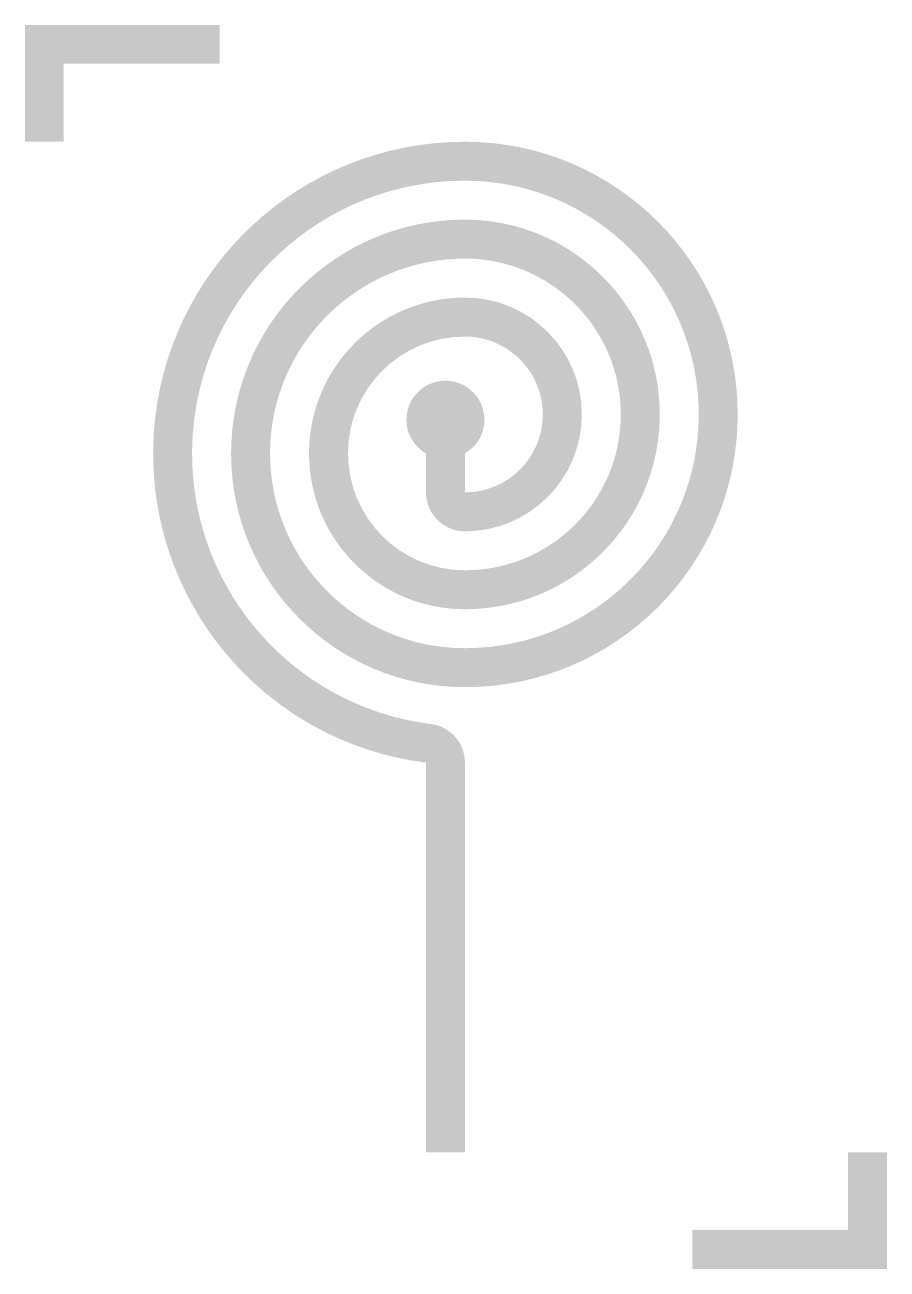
# Model space of a CAD drawing. Header units: millimetres. Extents: x 92.9 to 104, y 692.5 to 708.5.
import ezdxf

# ---------------------------------------------------------------- set-up
doc = ezdxf.new("R2010")
doc.units = ezdxf.units.MM

msp = doc.modelspace()

# ---------------------------------------------------------------- hatches: boundary and pattern name
h = msp.add_hatch(color=256)
h.dxf.hatch_style = 1
h.paths.add_polyline_path([(98.072, 703.009), (98.072, 702.509, 0.414214), (98.572, 702.009, 1), (98.572, 705.009, 1), (98.572, 701.009, 1), (98.572, 706.009, 1), (98.572, 700.009, 1), (98.572, 707.009, 0.939221), (98.072, 699.04), (98.072, 694.04), (98.572, 694.04), (98.572, 699.04, 0.377964), (98.134, 699.536, -0.939221), (98.572, 706.509, -1), (98.572, 700.509, -1), (98.572, 705.509, -1), (98.572, 701.509, -1), (98.572, 704.509, -1), (98.572, 702.509), (98.572, 703.009, 3.732051)])
h.paths.add_polyline_path([(95.426, 708.509), (92.926, 708.509), (92.926, 707.009), (93.426, 707.009), (93.426, 708.009), (95.426, 708.009)])
h.paths.add_polyline_path([(103.989, 694.04), (103.489, 694.04), (103.489, 693.04), (101.489, 693.04), (101.489, 692.54), (103.989, 692.54)])

doc.saveas('drawing.dxf')
